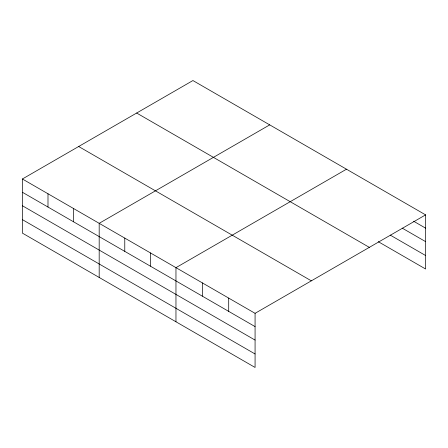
<?xml version="1.0" encoding="UTF-8"?>
<svg xmlns="http://www.w3.org/2000/svg" width="448" height="448" viewBox="0 0 448 448"><rect width="100%" height="100%" fill="white"/><g stroke="black" fill="none" stroke-linecap="round" stroke-linejoin="round"><path stroke-width="0.67" d="M255.074 340.082L255.074 313.326L22.4 178.993L22.4 233.122L255.074 367.455L255.074 340.082L22.4 205.75M378.252 241.668L425.6 269.007L425.6 214.878L192.926 80.545L22.4 178.993M269.707 124.874L99.182 223.322L99.182 277.452M346.489 169.204L175.963 267.658L175.963 321.782M255.074 313.326L425.6 214.878M413.616 221.228L425.6 228.15M402.226 228.138L425.6 241.629M390.242 235.11L425.6 255.522M136.651 113.03L369.326 247.363M78.674 146.507L311.349 280.84M22.4 192.27L255.074 326.603M22.4 219.643L255.074 353.976M228.704 298.105L228.704 311.377M202.334 282.878L202.334 296.15M150.371 252.879L150.371 266.151M124.774 238.101L124.774 251.373M73.59 208.55L73.59 221.822M47.992 193.771L47.992 207.043"/></g></svg>
